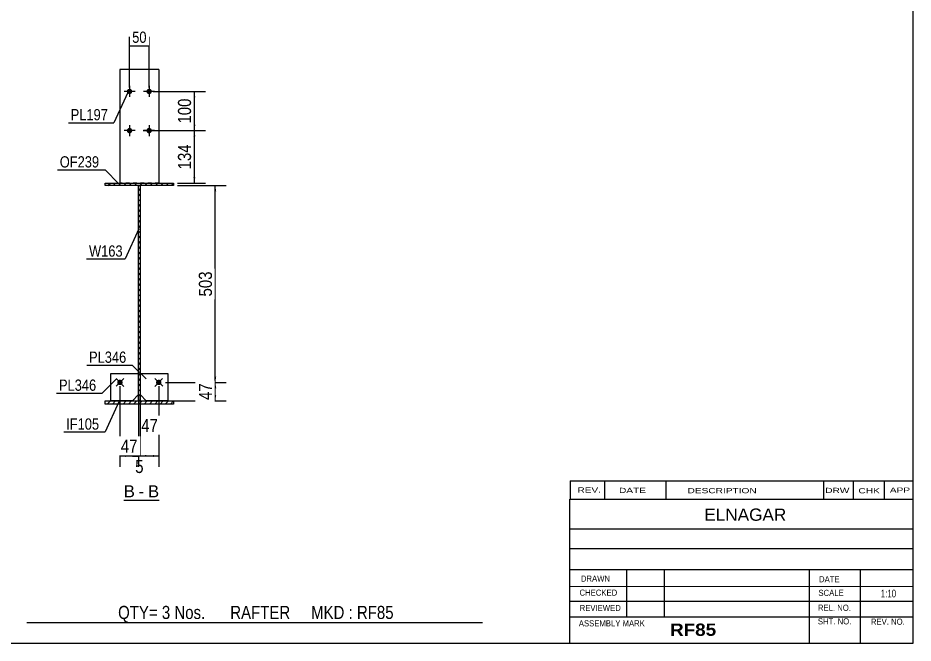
# Model space of a CAD drawing. Header units: millimetres. Extents: x -24 to 379, y -207 to 70.
# Drawn here: x 150.2 to 378.6, y -206.8 to -47.2 of the extents above; entities that cross this region are included whole.
import ezdxf

# ---------------------------------------------------------------- set-up
doc = ezdxf.new("R2010")
doc.units = ezdxf.units.MM
doc.linetypes.add('DXK_LINE_DOT1', pattern=[1.8814, 0.9407, -0.9407])
doc.styles.add('Arial', font='ARIAL.TTF', dxfattribs={"height": 0.2})
doc.styles.add('Arial Bold', font='ARIALBD.TTF', dxfattribs={"height": 0.2})
doc.styles.add('Arial Narrow', font='ARIALN.TTF', dxfattribs={"height": 0.2})

# ---------------------------------------------------------------- blocks, each defined once
blk = doc.blocks.new('Unknown-623588413-1210')
at = {"color": 5, "linetype": 'Continuous'}
for p, q in [((378.59, -206.76), (378.59, 70.24)), ((-21.41, -206.76), (378.59, -206.76))]:
    blk.add_line(p, q, dxfattribs=at)
blk = doc.blocks.new('Unknown-623588413-15 - 1229')
at = {"color": 7, "linetype": 'Continuous'}
blk.add_line((177.2, -170.29), (186.23, -170.29), dxfattribs=at)
at = {"color": 0, "linetype": 'Continuous'}
blk.add_wipeout([(180.04, -169.54), (180.04, -166.34), (177.2, -166.34), (177.2, -169.54)], dxfattribs=at)
at = {"color": 96, "linetype": 'Continuous', "style": 'Arial'}
blk.add_text('B', height=3.06, dxfattribs=at).set_placement((177.2, -169.54))
at = {"color": 0, "linetype": 'Continuous'}
blk.add_wipeout([(182.42, -169.54), (182.42, -166.34), (181, -166.34), (181, -169.54)], dxfattribs=at)
at = {"color": 96, "linetype": 'Continuous', "style": 'Arial'}
blk.add_text('-', height=3.06, dxfattribs=at).set_placement((181, -169.54))
at = {"color": 0, "linetype": 'Continuous'}
blk.add_wipeout([(186.23, -169.54), (186.23, -166.34), (183.38, -166.34), (183.38, -169.54)], dxfattribs=at)
at = {"color": 96, "linetype": 'Continuous', "style": 'Arial'}
blk.add_text('B', height=3.06, dxfattribs=at).set_placement((183.38, -169.54))
blk = doc.blocks.new('Part-623588413-1407 - 1229')
at = {"linetype": 'Continuous'}
h = blk.add_hatch(dxfattribs=at)
h.set_pattern_fill('', scale=0.3, style=0, pattern_type=0)
h.set_pattern_definition([(45, (172.4332, -89.3433), (-0.67352, 0.67352), [])])
h.paths.add_polyline_path([(189.93, -89.34), (172.43, -89.34), (172.43, -89.94), (189.93, -89.94)])
at = {"color": 2, "linetype": 'Continuous'}
for p, q in [((172.43, -89.34), (189.93, -89.34)), ((172.43, -89.94), (172.43, -89.34)), ((189.93, -89.94), (172.43, -89.94)), ((189.93, -89.34), (189.93, -89.94))]:
    blk.add_line(p, q, dxfattribs=at)
blk = doc.blocks.new('Part-623588413-1264 - 1229')
at = {"linetype": 'Continuous'}
h = blk.add_hatch(dxfattribs=at)
h.set_pattern_fill('', scale=0.3, style=0, pattern_type=0)
h.set_pattern_definition([(45, (180.9332, -89.9433), (-0.67352, 0.67352), [])])
h.paths.add_polyline_path([(181.43, -89.94), (180.93, -89.94), (180.93, -144.94), (181.43, -144.94)])
at = {"color": 2, "linetype": 'Continuous'}
for p, q in [((180.93, -89.94), (181.43, -89.94)), ((180.93, -144.94), (180.93, -89.94)), ((181.43, -89.94), (181.43, -144.94)), ((181.43, -144.94), (180.93, -144.94))]:
    blk.add_line(p, q, dxfattribs=at)
blk = doc.blocks.new('Part-623588413-1309 - 1229')
at = {"color": 2, "linetype": 'Continuous'}
for p, q in [((186.18, -60.34), (176.18, -60.34)), ((176.18, -60.34), (176.18, -89.34)), ((186.18, -60.34), (186.18, -89.34))]:
    blk.add_line(p, q, dxfattribs=at)
at = {"color": 7, "linetype": 'DXK_LINE_DOT1'}
blk.add_line((186.18, -89.34), (176.18, -89.34), dxfattribs=at)
blk = doc.blocks.new('Part-623588413-1331 - 1229')
at = {"color": 2, "linetype": 'Continuous'}
for p, q in [((173.9, -144.91), (173.9, -137.91)), ((173.9, -137.91), (180.9, -137.91)), ((180.9, -137.91), (180.9, -143.41)), ((180.9, -143.41), (179.4, -144.91)), ((179.4, -144.91), (173.9, -144.91))]:
    blk.add_line(p, q, dxfattribs=at)
at = {"color": 7, "linetype": 'DXK_LINE_DOT1'}
for p, q in [((173.9, -137.91), (180.9, -137.91)), ((179.4, -144.91), (173.9, -144.91))]:
    blk.add_line(p, q, dxfattribs=at)
blk = doc.blocks.new('Part-623588413-1336 - 1229')
at = {"color": 2, "linetype": 'Continuous'}
for p, q in [((181.46, -143.41), (181.46, -137.91)), ((181.46, -137.91), (188.46, -137.91)), ((188.46, -137.91), (188.46, -144.91)), ((182.96, -144.91), (181.46, -143.41)), ((188.46, -144.91), (182.96, -144.91))]:
    blk.add_line(p, q, dxfattribs=at)
at = {"color": 7, "linetype": 'DXK_LINE_DOT1'}
for p, q in [((181.46, -137.91), (188.46, -137.91)), ((182.96, -144.91), (188.46, -144.91))]:
    blk.add_line(p, q, dxfattribs=at)
blk = doc.blocks.new('Bolt-623588413-1337 - 1229')
at = {"linetype": 'Continuous'}
for points in [[(179.38, -65.94, -1), (177.98, -65.94, -1)], [(184.38, -65.94, -1), (182.98, -65.94, -1)], [(179.38, -75.94, -1), (177.98, -75.94, -1)], [(184.38, -75.94, -1), (182.98, -75.94, -1)]]:
    blk.add_hatch(color=3, dxfattribs=at).paths.add_polyline_path(points)
at = {"color": 3, "linetype": 'Continuous'}
for p, q in [((180.08, -65.94), (177.28, -65.94)), ((178.68, -64.54), (178.68, -67.34)), ((185.08, -65.94), (182.28, -65.94)), ((183.68, -64.54), (183.68, -67.34)), ((178.68, -74.54), (178.68, -77.34)), ((183.68, -74.54), (183.68, -77.34)), ((180.08, -75.94), (177.28, -75.94)), ((185.08, -75.94), (182.28, -75.94))]:
    blk.add_line(p, q, dxfattribs=at)
blk = doc.blocks.new('Bolt-623588413-1338 - 1229')
at = {"linetype": 'Continuous'}
blk.add_hatch(color=3, dxfattribs=at).paths.add_polyline_path([(176.73, -139.73, -1), (175.73, -140.7, -1)])
at = {"color": 3, "linetype": 'Continuous'}
for p, q in [((177.24, -139.24), (175.23, -141.19)), ((175.26, -139.21), (177.21, -141.22))]:
    blk.add_line(p, q, dxfattribs=at)
blk = doc.blocks.new('Bolt-623588413-1339 - 1229')
at = {"linetype": 'Continuous'}
blk.add_hatch(color=3, dxfattribs=at).paths.add_polyline_path([(186.63, -140.7, -1), (185.63, -139.73, -1)])
at = {"color": 3, "linetype": 'Continuous'}
for p, q in [((187.14, -141.19), (185.13, -139.24)), ((187.11, -139.21), (185.16, -141.22))]:
    blk.add_line(p, q, dxfattribs=at)
blk = doc.blocks.new('Part-623588413-1382 - 1229')
at = {"linetype": 'Continuous'}
h = blk.add_hatch(dxfattribs=at)
h.set_pattern_fill('', scale=0.3, style=0, pattern_type=0)
h.set_pattern_definition([(45, (172.4332, -144.9434), (-0.67352, 0.67352), [])])
h.paths.add_polyline_path([(189.93, -144.94), (172.43, -144.94), (172.43, -145.74), (189.93, -145.74)])
at = {"color": 2, "linetype": 'Continuous'}
for p, q in [((172.43, -144.94), (172.43, -144.94)), ((172.43, -144.94), (189.93, -144.94)), ((172.43, -145.74), (172.43, -144.94)), ((172.43, -145.74), (172.43, -145.74)), ((189.93, -145.74), (172.43, -145.74)), ((189.93, -144.94), (189.93, -144.94)), ((189.93, -144.94), (189.93, -145.74)), ((189.93, -145.74), (189.93, -145.74))]:
    blk.add_line(p, q, dxfattribs=at)
blk = doc.blocks.new('StraightDimension-623588413-1432 - 1229')
at = {"linetype": 'Continuous'}
for points in [[(180.18, -54.53), (178.68, -54.28), (180.18, -54.03)], [(182.18, -54.03), (183.68, -54.28), (182.18, -54.53)]]:
    blk.add_hatch(color=7, dxfattribs=at).paths.add_polyline_path(points)
at = {"color": 7, "linetype": 'Continuous'}
for p, q in [((178.68, -64.94), (178.68, -52.03)), ((183.68, -64.94), (183.68, -52.03)), ((178.68, -54.28), (183.68, -54.28))]:
    blk.add_line(p, q, dxfattribs=at)
at = {"color": 0}
blk.add_wipeout([(183.61, -54.13), (183.61, -49.93), (178.76, -49.93), (178.76, -54.13)], dxfattribs=at)
at = {"color": 3, "style": 'Arial Narrow'}
blk.add_text('50', height=2.863, dxfattribs=at).set_placement((179.36, -53.53))
blk = doc.blocks.new('StraightDimension-623588413-1447 - 1229')
at = {"linetype": 'Continuous'}
for points in [[(200.3, -91.44), (200.55, -89.94), (200.8, -91.44)], [(200.8, -138.71), (200.55, -140.21), (200.3, -138.71)]]:
    blk.add_hatch(color=4, dxfattribs=at).paths.add_polyline_path(points)
at = {"color": 4, "linetype": 'Continuous'}
for p, q in [((190.93, -89.94), (203.35, -89.94)), ((200.55, -140.21), (200.55, -89.94)), ((187.83, -140.21), (203.35, -140.21))]:
    blk.add_line(p, q, dxfattribs=at)
at = {"color": 0}
blk.add_wipeout([(200.4, -111.18), (195.5, -111.18), (195.5, -118.98), (200.4, -118.98)], dxfattribs=at)
at = {"color": 4, "style": 'Arial Narrow'}
blk.add_text('503', height=3.34, rotation=90.0002, dxfattribs=at).set_placement((199.7, -118.28))
blk = doc.blocks.new('StraightDimension-623588413-7704 - 1229')
at = {"linetype": 'Continuous'}
for points in [[(182.93, -159.24), (181.43, -158.99), (182.93, -158.74)], [(184.63, -158.74), (186.13, -158.99), (184.63, -159.24)]]:
    blk.add_hatch(color=4, dxfattribs=at).paths.add_polyline_path(points)
at = {"color": 4, "linetype": 'Continuous'}
for p, q in [((186.13, -141.21), (186.13, -161.79)), ((181.43, -142.7), (181.43, -161.79)), ((181.43, -158.99), (186.13, -158.99))]:
    blk.add_line(p, q, dxfattribs=at)
at = {"color": 0}
blk.add_wipeout([(186.62, -153.59), (186.62, -148.69), (180.95, -148.69), (180.95, -153.59)], dxfattribs=at)
at = {"color": 4, "style": 'Arial Narrow'}
blk.add_text('47', height=3.34, dxfattribs=at).set_placement((181.65, -152.89))
blk = doc.blocks.new('StraightDimension-623588413-1457 - 1229')
at = {"linetype": 'Continuous'}
for points in [[(200.3, -141.71), (200.55, -140.21), (200.8, -141.71)], [(200.8, -143.41), (200.55, -144.91), (200.3, -143.41)]]:
    blk.add_hatch(color=4, dxfattribs=at).paths.add_polyline_path(points)
at = {"color": 4, "linetype": 'Continuous'}
for p, q in [((187.83, -140.21), (203.35, -140.21)), ((200.55, -144.91), (200.55, -140.21)), ((189.46, -144.91), (203.35, -144.91))]:
    blk.add_line(p, q, dxfattribs=at)
at = {"color": 0}
blk.add_wipeout([(200.4, -139.73), (195.5, -139.73), (195.5, -145.4), (200.4, -145.4)], dxfattribs=at)
at = {"color": 4, "style": 'Arial Narrow'}
blk.add_text('47', height=3.34, rotation=90.0002, dxfattribs=at).set_placement((199.7, -144.7))
blk = doc.blocks.new('StraightDimension-623588413-1468 - 1229')
at = {"linetype": 'Continuous'}
for points in [[(194.97, -67.44), (195.22, -65.94), (195.47, -67.44)], [(195.47, -74.44), (195.22, -75.94), (194.97, -74.44)]]:
    blk.add_hatch(color=4, dxfattribs=at).paths.add_polyline_path(points)
at = {"color": 4, "linetype": 'Continuous'}
for p, q in [((184.68, -65.94), (198.02, -65.94)), ((195.22, -75.94), (195.22, -65.94)), ((182.18, -75.94), (198.02, -75.94))]:
    blk.add_line(p, q, dxfattribs=at)
at = {"color": 0}
blk.add_wipeout([(195.07, -67.04), (190.17, -67.04), (190.17, -74.84), (195.07, -74.84)], dxfattribs=at)
at = {"color": 4, "style": 'Arial Narrow'}
blk.add_text('100', height=3.34, rotation=90.0002, dxfattribs=at).set_placement((194.37, -74.14))
blk = doc.blocks.new('StraightDimension-623588413-1480 - 1229')
at = {"linetype": 'Continuous'}
for points in [[(194.97, -77.44), (195.22, -75.94), (195.47, -77.44)], [(195.47, -87.84), (195.22, -89.34), (194.97, -87.84)]]:
    blk.add_hatch(color=4, dxfattribs=at).paths.add_polyline_path(points)
at = {"color": 4, "linetype": 'Continuous'}
for p, q in [((182.18, -75.94), (198.02, -75.94)), ((195.22, -89.34), (195.22, -75.94)), ((190.93, -89.34), (198.02, -89.34))]:
    blk.add_line(p, q, dxfattribs=at)
at = {"color": 0}
blk.add_wipeout([(195.07, -78.74), (190.17, -78.74), (190.17, -86.54), (195.07, -86.54)], dxfattribs=at)
at = {"color": 4, "style": 'Arial Narrow'}
blk.add_text('134', height=3.34, rotation=90.0002, dxfattribs=at).set_placement((194.37, -85.84))
blk = doc.blocks.new('StraightDimension-623588413-7705 - 1229')
at = {"linetype": 'Continuous'}
for points in [[(179.43, -158.74), (180.93, -158.99), (179.43, -159.24)], [(182.93, -159.24), (181.43, -158.99), (182.93, -158.74)]]:
    blk.add_hatch(color=4, dxfattribs=at).paths.add_polyline_path(points)
at = {"color": 4, "linetype": 'Continuous'}
for p, q in [((181.43, -142.7), (181.43, -161.59)), ((180.93, -144.02), (180.93, -161.59)), ((180.93, -158.99), (181.43, -158.99))]:
    blk.add_line(p, q, dxfattribs=at)
at = {"color": 0}
blk.add_wipeout([(182.95, -164.04), (182.95, -159.14), (179.42, -159.14), (179.42, -164.04)], dxfattribs=at)
at = {"color": 4, "style": 'Arial Narrow'}
blk.add_text('5', height=3.34, dxfattribs=at).set_placement((180.12, -163.34))
blk = doc.blocks.new('StraightDimension-623588413-7706 - 1229')
at = {"linetype": 'Continuous'}
for points in [[(177.73, -159.24), (176.23, -158.99), (177.73, -158.74)], [(179.43, -158.74), (180.93, -158.99), (179.43, -159.24)]]:
    blk.add_hatch(color=4, dxfattribs=at).paths.add_polyline_path(points)
at = {"color": 4, "linetype": 'Continuous'}
for p, q in [((176.23, -141.21), (176.23, -161.79)), ((180.93, -144.02), (180.93, -161.79)), ((176.23, -158.99), (180.93, -158.99))]:
    blk.add_line(p, q, dxfattribs=at)
at = {"color": 0}
blk.add_wipeout([(181.42, -158.84), (181.42, -153.94), (175.75, -153.94), (175.75, -158.84)], dxfattribs=at)
at = {"color": 4, "style": 'Arial Narrow'}
blk.add_text('47', height=3.34, dxfattribs=at).set_placement((176.45, -158.14))
blk = doc.blocks.new('CBS_CALLOFF-623588413-8495')
at = {"color": 7, "linetype": 'Continuous'}
blk.add_line((152.46, -201.49), (268.7, -201.51), dxfattribs=at)
at = {"color": 3, "linetype": 'Continuous', "style": 'Arial Narrow'}
blk.add_text('QTY= 3 Nos.      RAFTER     MKD : RF85', height=3.3405, dxfattribs=at).set_placement((175.76, -200.6))
blk = doc.blocks.new('CBS_NAME_BLOG-623588413-8496')
at = {"color": 7, "linetype": 'Continuous'}
for p, q in [((290.99, -170.01), (378.51, -170.01)), ((290.99, -206.72), (290.99, -170.01)), ((290.99, -177.55), (378.51, -177.55)), ((291.07, -182.6), (378.59, -182.6)), ((290.99, -187.97), (378.51, -187.97)), ((305.52, -200.08), (305.52, -187.98)), ((315.2, -200.05), (315.2, -187.99)), ((352.12, -206.72), (352.12, -187.99)), ((365.17, -206.72), (365.17, -187.98)), ((291, -192.27), (378.59, -192.25)), ((290.99, -196.02), (378.51, -196.02)), ((290.99, -200.06), (378.51, -200.06)), ((290.99, -206.76), (378.59, -206.76))]:
    blk.add_line(p, q, dxfattribs=at)
at = {"color": 3, "linetype": 'Continuous', "style": 'Arial'}
blk.add_text('ELNAGAR', height=3.133, dxfattribs=at).set_placement((325.32, -175.54))
at = {"color": 3, "linetype": 'Continuous'}
for s, height, style, width, p in [('DRAWN', 1.566, 'Arial', 0.9, (293.83, -191.08)), ('DATE', 1.566, 'Arial', 0.9, (354.59, -191.24)), ('CHECKED', 1.566, 'Arial', 0.9, (293.48, -194.66)), ('SCALE', 1.566, 'Arial', 0.9, (354.44, -194.72)), ('1:10', 1.957, 'Arial Narrow', 0.9, (370.33, -195.08)), ('REVIEWED', 1.566, 'Arial', 0.9, (293.51, -198.57)), ('REL. NO.', 1.566, 'Arial', 0.9, (354.3, -198.52)), ('ASSEMBLY MARK', 1.5663, 'Arial', 0.9, (293.3, -202.5)), ('SHT. NO.', 1.566, 'Arial', 0.9, (354.29, -201.99)), ('REV. NO.', 1.566, 'Arial', 0.9, (367.82, -202.08)), ('RF85', 3.131, 'Arial Bold', 1.1, (316.57, -204.91))]:
    blk.add_text(s, height=height, dxfattribs=dict(at, style=style, width=width)).set_placement(p)
blk = doc.blocks.new('CBS_REVISION-623588413-8497')
at = {"color": 7, "linetype": 'Continuous'}
for p, q in [((291.08, -165.38), (378.58, -165.38)), ((291.08, -165.38), (291.08, -170.01)), ((299.87, -165.38), (299.87, -170.01)), ((315.47, -165.38), (315.47, -169.95)), ((355.73, -165.38), (355.73, -170.01)), ((363.27, -165.38), (363.27, -170.01)), ((371.21, -165.38), (371.21, -170.01)), ((291.08, -170.01), (378.58, -170.01))]:
    blk.add_line(p, q, dxfattribs=at)
at = {"color": 7, "style": 'Arial Narrow', "width": 1.7}
for s, height, p in [('REV.', 1.326, (292.94, -168.34)), ('DATE', 1.326, (303.56, -168.45)), ('DESCRIPTION', 1.3257, (321.04, -168.5)), ('DRW', 1.326, (356.16, -168.45)), ('CHK', 1.326, (364.64, -168.53)), ('APP', 1.326, (372.65, -168.38))]:
    blk.add_text(s, height=height, dxfattribs=at).set_placement(p)
blk = doc.blocks.new('Mark-623588413-1332 - 1229')
at = {"color": 7, "linetype": 'Continuous'}
blk.add_line((182.89, -139.34), (179.36, -135.81), dxfattribs=at)
at = {"color": 0}
blk.add_wipeout([(177.86, -135.21), (177.86, -132.21), (168.35, -132.21), (168.35, -135.21)], dxfattribs=at)
blk.add_wipeout([(177.86, -135.21), (177.86, -132.21), (168.35, -132.21), (168.35, -135.21)], dxfattribs=at)
at = {"color": 7, "linetype": 'Continuous'}
blk.add_line((167.75, -135.81), (179.36, -135.81), dxfattribs=at)
at = {"color": 3, "style": 'Arial Narrow'}
blk.add_text('PL346', height=2.863, dxfattribs=at).set_placement((168.35, -135.21))
blk = doc.blocks.new('Mark-623588413-1259 - 1229')
at = {"color": 0}
blk.add_wipeout([(176.93, -108.11), (176.93, -105.11), (168.34, -105.11), (168.34, -108.11)], dxfattribs=at)
blk.add_wipeout([(176.93, -108.11), (176.93, -105.11), (168.34, -105.11), (168.34, -108.11)], dxfattribs=at)
at = {"color": 7, "linetype": 'Continuous'}
for p in [(181.06, -100.97), (167.74, -108.71)]:
    blk.add_line(p, (177.53, -108.71), dxfattribs=at)
at = {"color": 3, "style": 'Arial Narrow'}
blk.add_text('W163', height=2.863, dxfattribs=at).set_placement((168.34, -108.11))
blk = doc.blocks.new('Mark-623588413-1327 - 1229')
at = {"color": 7, "linetype": 'Continuous'}
blk.add_line((175.33, -139.34), (171.68, -142.95), dxfattribs=at)
at = {"color": 0}
blk.add_wipeout([(170.18, -142.35), (170.18, -139.35), (160.68, -139.35), (160.68, -142.35)], dxfattribs=at)
blk.add_wipeout([(170.18, -142.35), (170.18, -139.35), (160.68, -139.35), (160.68, -142.35)], dxfattribs=at)
at = {"color": 7, "linetype": 'Continuous'}
blk.add_line((160.08, -142.95), (171.68, -142.95), dxfattribs=at)
at = {"color": 3, "style": 'Arial Narrow'}
blk.add_text('PL346', height=2.863, dxfattribs=at).set_placement((160.68, -142.35))
blk = doc.blocks.new('Mark-623588413-1305 - 1229')
at = {"color": 7, "linetype": 'Continuous'}
blk.add_line((178.21, -66.18), (174.68, -73.91), dxfattribs=at)
at = {"color": 0}
blk.add_wipeout([(173.18, -73.31), (173.18, -70.31), (163.67, -70.31), (163.67, -73.31)], dxfattribs=at)
blk.add_wipeout([(173.18, -73.31), (173.18, -70.31), (163.67, -70.31), (163.67, -73.31)], dxfattribs=at)
at = {"color": 7, "linetype": 'Continuous'}
blk.add_line((163.07, -73.91), (174.68, -73.91), dxfattribs=at)
at = {"color": 3, "style": 'Arial Narrow'}
blk.add_text('PL197', height=2.863, dxfattribs=at).set_placement((163.67, -73.31))
blk = doc.blocks.new('Mark-623588413-1403 - 1229')
at = {"color": 7, "linetype": 'Continuous'}
blk.add_line((175.96, -89.49), (172.43, -85.95), dxfattribs=at)
at = {"color": 0}
blk.add_wipeout([(170.93, -85.35), (170.93, -82.35), (160.88, -82.35), (160.88, -85.35)], dxfattribs=at)
blk.add_wipeout([(170.93, -85.35), (170.93, -82.35), (160.88, -82.35), (160.88, -85.35)], dxfattribs=at)
at = {"color": 7, "linetype": 'Continuous'}
blk.add_line((160.28, -85.95), (172.43, -85.95), dxfattribs=at)
at = {"color": 3, "style": 'Arial Narrow'}
blk.add_text('OF239', height=2.863, dxfattribs=at).set_placement((160.88, -85.35))
blk = doc.blocks.new('Mark-623588413-1378 - 1229')
at = {"color": 7, "linetype": 'Continuous'}
blk.add_line((175.96, -145.13), (172.43, -152.87), dxfattribs=at)
at = {"color": 0}
blk.add_wipeout([(170.93, -152.27), (170.93, -149.27), (162.52, -149.27), (162.52, -152.27)], dxfattribs=at)
blk.add_wipeout([(170.93, -152.27), (170.93, -149.27), (162.52, -149.27), (162.52, -152.27)], dxfattribs=at)
at = {"color": 7, "linetype": 'Continuous'}
blk.add_line((161.92, -152.87), (172.43, -152.87), dxfattribs=at)
at = {"color": 3, "style": 'Arial Narrow'}
blk.add_text('IF105', height=2.863, dxfattribs=at).set_placement((162.52, -152.27))

msp = doc.modelspace()

# ---------------------------------------------------------------- block references
for name in ['Unknown-623588413-1210', 'Part-623588413-1309 - 1229', 'Bolt-623588413-1337 - 1229', 'Part-623588413-1407 - 1229', 'Part-623588413-1264 - 1229', 'Part-623588413-1331 - 1229', 'Bolt-623588413-1338 - 1229', 'Part-623588413-1336 - 1229', 'Bolt-623588413-1339 - 1229', 'Part-623588413-1382 - 1229', 'CBS_REVISION-623588413-8497', 'CBS_NAME_BLOG-623588413-8496', 'CBS_CALLOFF-623588413-8495']:
    msp.add_blockref(name, (0, 0))

# ---------------------------------------------------------------- next in the draw order: block references
for name in ['StraightDimension-623588413-1432 - 1229', 'Mark-623588413-1305 - 1229', 'Mark-623588413-1403 - 1229', 'StraightDimension-623588413-1447 - 1229', 'Mark-623588413-1259 - 1229', 'Mark-623588413-1332 - 1229', 'StraightDimension-623588413-7704 - 1229', 'Unknown-623588413-15 - 1229']:
    msp.add_blockref(name, (0, 0))

# ---------------------------------------------------------------- next in the draw order: block references
for name in ['StraightDimension-623588413-1468 - 1229', 'StraightDimension-623588413-1457 - 1229', 'StraightDimension-623588413-7705 - 1229']:
    msp.add_blockref(name, (0, 0))

# ---------------------------------------------------------------- next in the draw order: block references
for name in ['StraightDimension-623588413-1480 - 1229', 'StraightDimension-623588413-7706 - 1229']:
    msp.add_blockref(name, (0, 0))

# ---------------------------------------------------------------- next in the draw order: block references
for name in ['Mark-623588413-1327 - 1229', 'Mark-623588413-1378 - 1229']:
    msp.add_blockref(name, (0, 0))

doc.saveas('drawing.dxf')
